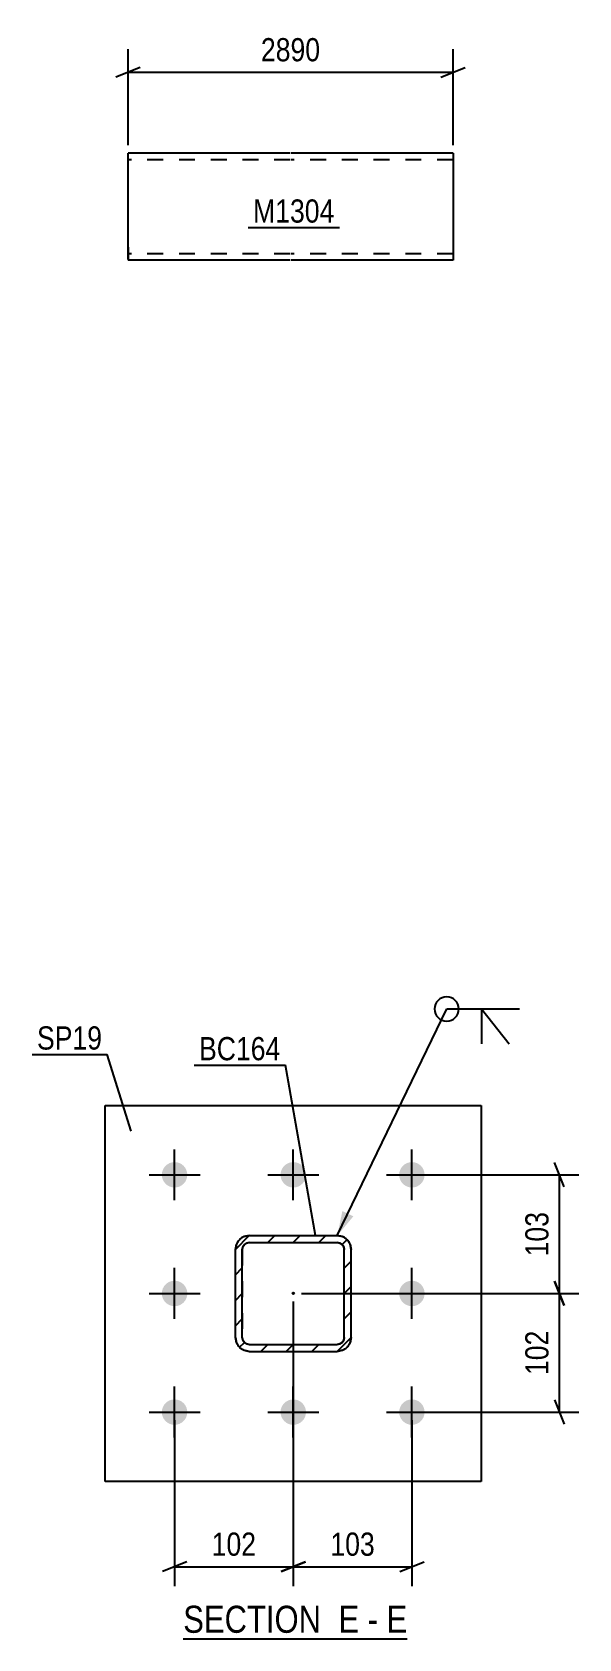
# Model space of a CAD drawing. Header units: millimetres. Extents: x 0 to 841, y 0 to 594.
# Drawn here: x 535.6 to 603.1, y 144.2 to 342.5 of the extents above; entities that cross this region are included whole.
import ezdxf

# ---------------------------------------------------------------- set-up
doc = ezdxf.new("R2010")
doc.units = ezdxf.units.MM
doc.linetypes.add('DXK_LINE_DOT2', pattern=[3.9198, 1.9599, -1.9599])
doc.linetypes.add('DXK_LINE_DOT3', pattern=[5.9187, 2.979, -0.9799, 0.9799, -0.9799])
doc.styles.add('Arial Narrow', font='ARIALN.TTF', dxfattribs={"height": 0.2})

# ---------------------------------------------------------------- blocks, each defined once
blk = doc.blocks.new('Unknown-761548517-20 - 13070')
at = {"color": 6, "linetype": 'Continuous'}
blk.add_line((554.28, 144.21), (581.93, 144.21), dxfattribs=at)
at = {"color": 0, "linetype": 'Continuous'}
for points in [[(572.39, 144.96), (572.39, 148.46), (554.28, 148.46), (554.28, 144.96)], [(576, 144.96), (576, 148.46), (573.44, 148.46), (573.44, 144.96)], [(578.32, 144.96), (578.32, 148.46), (577.05, 148.46), (577.05, 144.96)], [(581.93, 144.96), (581.93, 148.46), (579.37, 148.46), (579.37, 144.96)]]:
    blk.add_wipeout(points, dxfattribs=at)
at = {"color": 7, "linetype": 'Continuous', "style": 'Arial Narrow'}
for s, p in [('SECTION ', (554.28, 144.96)), ('E', (573.44, 144.96)), ('E', (579.37, 144.96)), ('-', (577.05, 144.96))]:
    blk.add_text(s, height=3.34, dxfattribs=at).set_placement(p)
blk = doc.blocks.new('Part-761548517-13076 - 13070')
at = {"linetype": 'Continuous'}
h = blk.add_hatch(dxfattribs=at)
h.set_pattern_fill('', scale=0.7, style=0, pattern_type=0)
h.set_pattern_definition([(45, (573.286, 179.7026), (-1.57154, 1.57154), [])])
h.paths.add_polyline_path([(562.43, 179.7), (573.29, 179.7), (573.94, 179.83), (574.5, 180.2), (574.87, 180.76), (575, 181.42), (575, 192.27), (574.87, 192.93), (574.5, 193.49), (573.94, 193.86), (573.29, 193.99), (562.43, 193.99), (561.77, 193.86), (561.22, 193.49), (560.85, 192.93), (560.71, 192.27), (560.71, 181.42), (560.85, 180.76), (561.22, 180.2), (561.77, 179.83)])
h.paths.add_polyline_path([(561.64, 181.09), (561.57, 181.42), (561.57, 192.27), (561.64, 192.6), (561.82, 192.88), (562.1, 193.07), (562.43, 193.13), (573.29, 193.13), (573.61, 193.07), (573.89, 192.88), (574.08, 192.6), (574.14, 192.27), (574.14, 181.42), (574.08, 181.09), (573.89, 180.81), (573.61, 180.63), (573.29, 180.56), (562.43, 180.56), (562.1, 180.63), (561.82, 180.81)])
blk.add_hatch(color=30, dxfattribs=at).paths.add_polyline_path([(567.86, 186.75, -1), (567.86, 186.95, -1)])
at = {"color": 7, "linetype": 'DXK_LINE_DOT2'}
for p, q in [((560.71, 192.27), (560.85, 192.93)), ((561.64, 192.6), (561.57, 192.27)), ((561.82, 192.88), (561.64, 192.6)), ((561.77, 193.86), (562.43, 193.99)), ((562.1, 193.07), (561.82, 192.88)), ((562.43, 193.13), (562.1, 193.07)), ((562.43, 193.99), (573.29, 193.99)), ((562.43, 193.13), (573.29, 193.13)), ((573.29, 193.99), (573.94, 193.86)), ((573.61, 193.07), (573.29, 193.13)), ((573.89, 192.88), (573.61, 193.07)), ((574.08, 192.6), (573.89, 192.88)), ((574.14, 192.27), (574.08, 192.6)), ((574.87, 192.93), (575, 192.27)), ((560.71, 181.42), (560.71, 192.27)), ((561.57, 192.27), (561.57, 181.42)), ((574.14, 181.42), (574.14, 192.27)), ((575, 181.42), (575, 192.27)), ((560.85, 180.76), (560.71, 181.42)), ((561.57, 181.42), (561.64, 181.09)), ((561.64, 181.09), (561.82, 180.81)), ((561.82, 180.81), (562.1, 180.63)), ((562.1, 180.63), (562.43, 180.56)), ((562.43, 180.56), (573.29, 180.56)), ((573.29, 180.56), (573.61, 180.63)), ((573.61, 180.63), (573.89, 180.81)), ((573.89, 180.81), (574.08, 181.09)), ((574.08, 181.09), (574.14, 181.42)), ((575, 181.42), (574.87, 180.76)), ((562.43, 179.7), (561.77, 179.83)), ((562.43, 179.7), (573.29, 179.7)), ((573.94, 179.83), (573.29, 179.7))]:
    blk.add_line(p, q, dxfattribs=at)
at = {"color": 2, "linetype": 'Continuous'}
for p, q in [((560.85, 192.93), (560.71, 192.27)), ((561.57, 192.27), (561.64, 192.6)), ((561.64, 192.6), (561.82, 192.88)), ((562.43, 193.99), (561.77, 193.86)), ((561.82, 192.88), (562.1, 193.07)), ((562.1, 193.07), (562.43, 193.13)), ((562.43, 193.99), (573.29, 193.99)), ((562.43, 193.13), (573.29, 193.13)), ((573.94, 193.86), (573.29, 193.99)), ((573.29, 193.13), (573.61, 193.07)), ((573.61, 193.07), (573.89, 192.88)), ((573.89, 192.88), (574.08, 192.6)), ((574.08, 192.6), (574.14, 192.27)), ((575, 192.27), (574.87, 192.93)), ((560.71, 181.42), (560.71, 192.27)), ((561.57, 181.42), (561.57, 192.27)), ((574.14, 181.42), (574.14, 192.27)), ((575, 181.42), (575, 192.27)), ((560.71, 181.42), (560.85, 180.76)), ((561.64, 181.09), (561.57, 181.42)), ((561.82, 180.81), (561.64, 181.09)), ((562.1, 180.63), (561.82, 180.81)), ((562.43, 180.56), (562.1, 180.63)), ((562.43, 180.56), (573.29, 180.56)), ((573.61, 180.63), (573.29, 180.56)), ((573.89, 180.81), (573.61, 180.63)), ((574.08, 181.09), (573.89, 180.81)), ((574.14, 181.42), (574.08, 181.09)), ((574.87, 180.76), (575, 181.42)), ((561.77, 179.83), (562.43, 179.7)), ((562.43, 179.7), (573.29, 179.7)), ((573.29, 179.7), (573.94, 179.83))]:
    blk.add_line(p, q, dxfattribs=at)
at = {"color": 30, "linetype": 'DXK_LINE_DOT3'}
blk.add_line((567.86, 186.85), (567.86, 186.85), dxfattribs=at)
at = {"color": 30, "linetype": 'Continuous'}
blk.add_circle((567.86, 186.85), 0.1, dxfattribs=at)
at = {"color": 7, "linetype": 'DXK_LINE_DOT2'}
for centre, start, end in [((562.43, 192.27), 112.5, 157.5), ((573.29, 192.27), 22.5, 67.5), ((562.43, 181.42), 202.5, 247.5), ((573.29, 181.42), 292.5, 337.5)]:
    blk.add_arc(centre, 1.71, start, end, dxfattribs=at)
at = {"color": 2, "linetype": 'Continuous'}
for centre, start, end in [((562.43, 192.27), 112.5, 157.5), ((573.29, 192.27), 22.5, 67.5), ((562.43, 181.42), 202.5, 247.5), ((573.29, 181.42), 292.5, 337.5)]:
    blk.add_arc(centre, 1.71, start, end, dxfattribs=at)
blk = doc.blocks.new('Bolt-761548517-13127 - 13070')
at = {"linetype": 'Continuous'}
for points in [[(553.21, 203.06, -1), (553.21, 199.92, -1)], [(567.86, 203.06, -1), (567.86, 199.92, -1)], [(582.5, 203.06, -1), (582.5, 199.92, -1)], [(553.21, 188.42, -1), (553.21, 185.27, -1)], [(582.5, 188.42, -1), (582.5, 185.27, -1)], [(553.21, 173.77, -1), (553.21, 170.63, -1)], [(567.86, 173.77, -1), (567.86, 170.63, -1)], [(582.5, 173.77, -1), (582.5, 170.63, -1)]]:
    blk.add_hatch(color=1, dxfattribs=at).paths.add_polyline_path(points)
at = {"color": 1, "linetype": 'Continuous'}
for p, q in [((553.21, 198.35), (553.21, 204.63)), ((567.86, 198.35), (567.86, 204.63)), ((582.5, 198.35), (582.5, 204.63)), ((550.07, 201.49), (556.36, 201.49)), ((564.71, 201.49), (571, 201.49)), ((579.36, 201.49), (585.64, 201.49)), ((553.21, 183.7), (553.21, 189.99)), ((582.5, 183.7), (582.5, 189.99)), ((550.07, 186.85), (556.36, 186.85)), ((579.36, 186.85), (585.64, 186.85)), ((553.21, 169.06), (553.21, 175.35)), ((567.86, 169.06), (567.86, 175.35)), ((582.5, 169.06), (582.5, 175.35)), ((550.07, 172.2), (556.36, 172.2)), ((564.71, 172.2), (571, 172.2)), ((579.36, 172.2), (585.64, 172.2))]:
    blk.add_line(p, q, dxfattribs=at)
blk = doc.blocks.new('Part-761548517-13079 - 13070')
at = {"color": 2, "linetype": 'Continuous'}
for p, q in [((544.64, 210.06), (591.07, 210.06)), ((544.64, 163.63), (544.64, 210.06)), ((591.07, 210.06), (591.07, 163.63)), ((591.07, 163.63), (544.64, 163.63))]:
    blk.add_line(p, q, dxfattribs=at)
blk = doc.blocks.new('Part-761548517-8885 - 8884')
at = {"color": 2, "linetype": 'Continuous'}
for p, q in [((567.48, 327.58), (547.48, 327.58)), ((547.48, 315.98), (547.48, 327.58)), ((587.58, 327.58), (567.58, 327.58)), ((587.58, 327.58), (587.58, 314.38)), ((547.48, 315.98), (547.48, 314.38)), ((567.48, 314.38), (547.48, 314.38)), ((587.58, 314.38), (567.58, 314.38))]:
    blk.add_line(p, q, dxfattribs=at)
at = {"color": 7, "linetype": 'DXK_LINE_DOT2'}
for p, q in [((567.48, 326.78), (547.48, 326.78)), ((587.58, 326.78), (567.58, 326.78)), ((547.48, 314.5), (547.48, 315.98)), ((547.48, 315.18), (547.48, 315.24)), ((567.48, 315.18), (547.48, 315.18)), ((587.58, 315.18), (567.58, 315.18)), ((587.58, 315.18), (587.58, 315.24))]:
    blk.add_line(p, q, dxfattribs=at)
blk = doc.blocks.new('StraightDimension-761548517-13145 - 13070')
at = {"color": 7, "linetype": 'Continuous'}
for p, q in [((601.31, 199.99), (600.11, 202.99)), ((583.5, 201.49), (603.11, 201.49)), ((600.71, 186.85), (600.71, 201.49)), ((568.86, 186.85), (603.11, 186.85)), ((600.11, 188.35), (601.31, 185.35))]:
    blk.add_line(p, q, dxfattribs=at)
at = {"color": 0}
blk.add_wipeout([(599.96, 197.51), (595.76, 197.51), (595.76, 190.82), (599.96, 190.82)], dxfattribs=at)
at = {"color": 3, "style": 'Arial Narrow'}
blk.add_text('103', height=2.863, rotation=90.0002, dxfattribs=at).set_placement((599.36, 191.42))
blk = doc.blocks.new('StraightDimension-761548517-13146 - 13070')
at = {"color": 7, "linetype": 'Continuous'}
for p, q in [((568.86, 186.85), (603.11, 186.85)), ((601.31, 185.35), (600.11, 188.35)), ((600.71, 172.2), (600.71, 186.85)), ((600.11, 173.7), (601.31, 170.7)), ((583.5, 172.2), (603.11, 172.2))]:
    blk.add_line(p, q, dxfattribs=at)
at = {"color": 0}
blk.add_wipeout([(599.96, 182.87), (595.76, 182.87), (595.76, 176.18), (599.96, 176.18)], dxfattribs=at)
at = {"color": 3, "style": 'Arial Narrow'}
blk.add_text('102', height=2.863, rotation=90.0002, dxfattribs=at).set_placement((599.36, 176.78))
blk = doc.blocks.new('StraightDimension-761548517-13164 - 13070')
at = {"color": 7, "linetype": 'Continuous'}
for p, q in [((567.86, 185.85), (567.86, 150.72)), ((582.5, 171.2), (582.5, 150.72)), ((569.36, 153.72), (566.36, 152.52)), ((567.86, 153.12), (582.5, 153.12)), ((581, 152.52), (584, 153.72))]:
    blk.add_line(p, q, dxfattribs=at)
at = {"color": 0}
blk.add_wipeout([(578.52, 153.87), (578.52, 158.07), (571.84, 158.07), (571.84, 153.87)], dxfattribs=at)
at = {"color": 3, "style": 'Arial Narrow'}
blk.add_text('103', height=2.863, dxfattribs=at).set_placement((572.44, 154.47))
blk = doc.blocks.new('StraightDimension-761548517-13165 - 13070')
at = {"color": 7, "linetype": 'Continuous'}
for p, q in [((567.86, 185.85), (567.86, 150.72)), ((553.21, 171.2), (553.21, 150.72)), ((554.71, 153.72), (551.71, 152.52)), ((553.21, 153.12), (567.86, 153.12)), ((566.36, 152.52), (569.36, 153.72))]:
    blk.add_line(p, q, dxfattribs=at)
at = {"color": 0}
blk.add_wipeout([(563.88, 153.87), (563.88, 158.07), (557.19, 158.07), (557.19, 153.87)], dxfattribs=at)
at = {"color": 3, "style": 'Arial Narrow'}
blk.add_text('102', height=2.863, dxfattribs=at).set_placement((557.79, 154.47))
blk = doc.blocks.new('StraightDimension-761548517-9096 - 8884')
at = {"color": 7, "linetype": 'Continuous'}
for p, q in [((547.48, 328.58), (547.48, 340.43)), ((587.58, 328.58), (587.58, 340.43)), ((548.98, 338.18), (545.98, 336.98)), ((547.48, 337.58), (587.58, 337.58)), ((586.08, 336.98), (589.08, 338.18))]:
    blk.add_line(p, q, dxfattribs=at)
at = {"color": 0}
blk.add_wipeout([(571.79, 338.33), (571.79, 342.53), (563.27, 342.53), (563.27, 338.33)], dxfattribs=at)
at = {"color": 3, "style": 'Arial Narrow'}
blk.add_text('2890', height=2.863, dxfattribs=at).set_placement((563.87, 338.93))
blk = doc.blocks.new('Mark-761548517-13182 - 13070')
at = {"color": 0}
blk.add_wipeout([(566.28, 215.63), (566.28, 218.63), (556.23, 218.63), (556.23, 215.63)], dxfattribs=at)
blk.add_wipeout([(566.28, 215.63), (566.28, 218.63), (556.23, 218.63), (556.23, 215.63)], dxfattribs=at)
at = {"color": 30, "linetype": 'Continuous'}
for p in [(555.63, 215.03), (570.61, 193.99)]:
    blk.add_line(p, (566.88, 215.03), dxfattribs=at)
at = {"color": 3, "style": 'Arial Narrow'}
blk.add_text('BC164', height=2.863, dxfattribs=at).set_placement((556.23, 215.63))
blk = doc.blocks.new('Mark-761548517-13185 - 13070')
at = {"color": 0}
blk.add_wipeout([(544.27, 216.95), (544.27, 219.95), (536.23, 219.95), (536.23, 216.95)], dxfattribs=at)
blk.add_wipeout([(544.27, 216.95), (544.27, 219.95), (536.23, 219.95), (536.23, 216.95)], dxfattribs=at)
at = {"color": 30, "linetype": 'Continuous'}
for p in [(535.63, 216.35), (547.87, 206.87)]:
    blk.add_line(p, (544.87, 216.35), dxfattribs=at)
at = {"color": 3, "style": 'Arial Narrow'}
blk.add_text('SP19', height=2.863, dxfattribs=at).set_placement((536.23, 216.95))
blk = doc.blocks.new('WeldMark-761548517-13341 - 13070')
at = {"linetype": 'Continuous'}
blk.add_hatch(color=30, dxfattribs=at).paths.add_polyline_path([(575.27, 196.36), (573.29, 193.99), (573.92, 197.02)])
at = {"color": 30, "linetype": 'Continuous'}
for p, q in [((573.29, 193.99), (586.8, 221.96)), ((586.8, 221.96), (595.8, 221.96))]:
    blk.add_line(p, q, dxfattribs=at)
at = {"color": 3, "linetype": 'Continuous'}
for q in [(594.52, 217.67), (591.09, 217.67)]:
    blk.add_line((591.09, 221.96), q, dxfattribs=at)
for start, end in [(90, 270), (270, 90)]:
    blk.add_arc((586.8, 221.96), 1.5, start, end, dxfattribs=at)
blk = doc.blocks.new('Mark-761548517-9332 - 8884')
at = {"color": 0}
blk.add_wipeout([(572.95, 319.02), (572.95, 322.02), (562.9, 322.02), (562.9, 319.02)], dxfattribs=at)
blk.add_wipeout([(572.95, 319.02), (572.95, 322.02), (562.9, 322.02), (562.9, 319.02)], dxfattribs=at)
at = {"color": 30, "linetype": 'Continuous'}
blk.add_line((562.3, 318.42), (573.55, 318.42), dxfattribs=at)
at = {"color": 3, "style": 'Arial Narrow'}
blk.add_text('M1304', height=2.863, dxfattribs=at).set_placement((562.9, 319.02))

msp = doc.modelspace()

# ---------------------------------------------------------------- block references
for name in ['StraightDimension-761548517-9096 - 8884', 'Part-761548517-8885 - 8884', 'Part-761548517-13079 - 13070', 'Bolt-761548517-13127 - 13070', 'Part-761548517-13076 - 13070', 'Unknown-761548517-20 - 13070']:
    msp.add_blockref(name, (0, 0))

# ---------------------------------------------------------------- next in the draw order: block references
for name in ['Mark-761548517-9332 - 8884', 'Mark-761548517-13185 - 13070', 'StraightDimension-761548517-13145 - 13070']:
    msp.add_blockref(name, (0, 0))

# ---------------------------------------------------------------- next in the draw order: block references
for name in ['WeldMark-761548517-13341 - 13070', 'Mark-761548517-13182 - 13070', 'StraightDimension-761548517-13146 - 13070']:
    msp.add_blockref(name, (0, 0))

# ---------------------------------------------------------------- next in the draw order: block references
msp.add_blockref('StraightDimension-761548517-13164 - 13070', (0, 0))

# ---------------------------------------------------------------- next in the draw order: block references
msp.add_blockref('StraightDimension-761548517-13165 - 13070', (0, 0))

doc.saveas('drawing.dxf')
